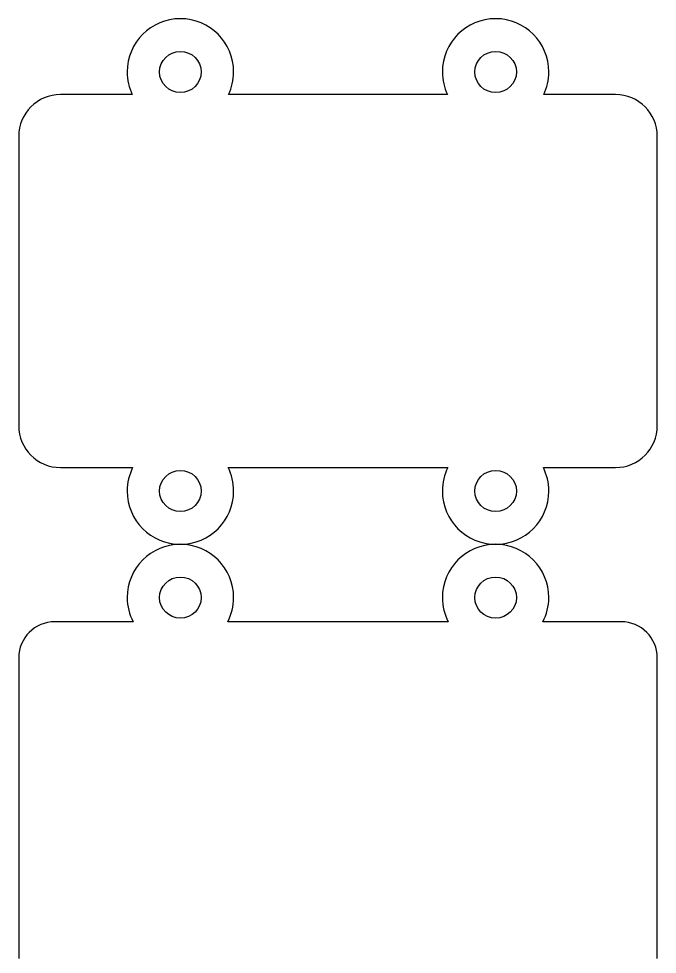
# Model space of a CAD drawing. Extents: x 0 to 978, y 1133 to 1701.
# Drawn here: x 0.1 to 126.9, y 1515.2 to 1700.7 of the extents above; entities that cross this region are included whole.
import ezdxf

# ---------------------------------------------------------------- set-up
doc = ezdxf.new("R2010")
doc.units = 0
doc.layers.add('H0115_Printing_02', color=7, linetype='CONTINUOUS')

msp = doc.modelspace()

# ---------------------------------------------------------------- linework, layer by layer
at = {"layer": 'H0115_Printing_02', "color": 1}
for points in [[(22.664199, 1685.619358), (8.4182, 1685.619358)], [(85.228198, 1685.619358), (41.774199, 1685.619358)], [(118.584197, 1685.619358), (104.338197, 1685.619358)], [(0.1252, 1677.324358), (0.1252, 1619.96136)], [(126.877197, 1619.96136), (126.877197, 1677.324358)], [(8.4182, 1611.66636), (22.746199, 1611.66636)], [(41.692199, 1611.66636), (85.310198, 1611.66636)], [(104.256197, 1611.66636), (118.584197, 1611.66636)], [(22.817199, 1581.08666), (7.2932, 1581.08666)], [(85.381198, 1581.08666), (41.621199, 1581.08666)], [(119.709197, 1581.08666), (104.185197, 1581.08666)], [(0.1252, 1573.917661), (0.1252, 1514.304662)], [(126.877197, 1514.304662), (126.877197, 1573.917661)]]:
    msp.add_lwpolyline(points, dxfattribs=at)
for points in [[(32.219199, 1686.024358)], [(94.783198, 1686.024358)], [(118.584197, 1685.619358)], [(32.219199, 1602.93836)], [(94.783198, 1602.93836)], [(32.219199, 1581.80966)], [(94.783198, 1581.80966)], [(119.709197, 1581.08666)]]:
    msp.add_lwpolyline(points, close=True, dxfattribs=at)
for points in [[(32.219199, 1700.665357), (26.385199, 1700.665357), (21.656199, 1695.935358), (21.656199, 1690.100358)], [(42.782199, 1690.100358), (42.782199, 1695.935358), (38.053199, 1700.665357), (32.219199, 1700.665357)], [(94.783198, 1700.665357), (88.949198, 1700.665357), (84.220198, 1695.935358), (84.220198, 1690.100358)], [(105.346197, 1690.100358), (105.346197, 1695.935358), (100.617197, 1700.665357), (94.783198, 1700.665357)], [(28.087199, 1690.100358), (28.087199, 1692.351358), (29.937199, 1694.176358), (32.219199, 1694.176358)], [(32.219199, 1694.176358), (34.501199, 1694.176358), (36.351199, 1692.351358), (36.351199, 1690.100358)], [(90.651198, 1690.100358), (90.651198, 1692.351358), (92.501198, 1694.176358), (94.783198, 1694.176358)], [(94.783198, 1694.176358), (97.065198, 1694.176358), (98.915198, 1692.351358), (98.915198, 1690.100358)], [(21.656199, 1690.100358), (21.656199, 1688.496358), (22.024199, 1686.981358), (22.664199, 1685.619358)], [(32.219199, 1686.024358), (29.937199, 1686.024358), (28.087199, 1687.849358), (28.087199, 1690.100358)], [(36.351199, 1690.100358), (36.351199, 1687.849358), (34.501199, 1686.024358), (32.219199, 1686.024358)], [(41.774199, 1685.619358), (42.414199, 1686.981358), (42.782199, 1688.496358), (42.782199, 1690.100358)], [(84.220198, 1690.100358), (84.220198, 1688.496358), (84.588198, 1686.981358), (85.228198, 1685.619358)], [(94.783198, 1686.024358), (92.501198, 1686.024358), (90.651198, 1687.849358), (90.651198, 1690.100358)], [(98.915198, 1690.100358), (98.915198, 1687.849358), (97.065198, 1686.024358), (94.783198, 1686.024358)], [(104.338197, 1685.619358), (104.978197, 1686.981358), (105.346197, 1688.496358), (105.346197, 1690.100358)], [(8.4182, 1685.619358), (3.8382, 1685.619358), (0.1252, 1681.905358), (0.1252, 1677.324358)], [(126.877197, 1677.324358), (126.877197, 1681.905358), (123.164197, 1685.619358), (118.584197, 1685.619358)], [(0.1252, 1619.96136), (0.1252, 1615.38036), (3.8382, 1611.66636), (8.4182, 1611.66636)], [(118.584197, 1611.66636), (123.164197, 1611.66636), (126.877197, 1615.38036), (126.877197, 1619.96136)], [(22.746199, 1611.66636), (22.055199, 1610.26136), (21.656199, 1608.68636), (21.656199, 1607.01436)], [(28.087199, 1607.01436), (28.087199, 1609.26636), (29.937199, 1611.09036), (32.219199, 1611.09036)], [(32.219199, 1611.09036), (34.501199, 1611.09036), (36.351199, 1609.26636), (36.351199, 1607.01436)], [(42.782199, 1607.01436), (42.782199, 1608.68636), (42.383199, 1610.26136), (41.692199, 1611.66636)], [(85.310198, 1611.66636), (84.619198, 1610.26136), (84.220198, 1608.68636), (84.220198, 1607.01436)], [(90.651198, 1607.01436), (90.651198, 1609.26636), (92.501198, 1611.09036), (94.783198, 1611.09036)], [(94.783198, 1611.09036), (97.065198, 1611.09036), (98.915198, 1609.26636), (98.915198, 1607.01436)], [(105.346197, 1607.01436), (105.346197, 1608.68636), (104.947197, 1610.26136), (104.256197, 1611.66636)], [(21.656199, 1607.01436), (21.656199, 1601.18036), (26.385199, 1596.45036), (32.219199, 1596.45036)], [(32.219199, 1602.93836), (29.937199, 1602.93836), (28.087199, 1604.76336), (28.087199, 1607.01436)], [(36.351199, 1607.01436), (36.351199, 1604.76336), (34.501199, 1602.93836), (32.219199, 1602.93836)], [(32.219199, 1596.45036), (38.053199, 1596.45036), (42.782199, 1601.18036), (42.782199, 1607.01436)], [(84.220198, 1607.01436), (84.220198, 1601.18036), (88.949198, 1596.45036), (94.783198, 1596.45036)], [(94.783198, 1602.93836), (92.501198, 1602.93836), (90.651198, 1604.76336), (90.651198, 1607.01436)], [(98.915198, 1607.01436), (98.915198, 1604.76336), (97.065198, 1602.93836), (94.783198, 1602.93836)], [(94.783198, 1596.45036), (100.617197, 1596.45036), (105.346197, 1601.18036), (105.346197, 1607.01436)], [(32.219199, 1596.45066), (26.385199, 1596.45066), (21.656199, 1591.72066), (21.656199, 1585.88566)], [(42.782199, 1585.88566), (42.782199, 1591.72066), (38.053199, 1596.45066), (32.219199, 1596.45066)], [(94.783198, 1596.45066), (88.949198, 1596.45066), (84.220198, 1591.72066), (84.220198, 1585.88566)], [(105.346197, 1585.88566), (105.346197, 1591.72066), (100.617197, 1596.45066), (94.783198, 1596.45066)], [(28.087199, 1585.88566), (28.087199, 1588.13666), (29.937199, 1589.96166), (32.219199, 1589.96166)], [(32.219199, 1589.96166), (34.501199, 1589.96166), (36.351199, 1588.13666), (36.351199, 1585.88566)], [(90.651198, 1585.88566), (90.651198, 1588.13666), (92.501198, 1589.96166), (94.783198, 1589.96166)], [(94.783198, 1589.96166), (97.065198, 1589.96166), (98.915198, 1588.13666), (98.915198, 1585.88566)], [(21.656199, 1585.88566), (21.656199, 1584.15566), (22.080199, 1582.52866), (22.817199, 1581.08666)], [(32.219199, 1581.80966), (29.937199, 1581.80966), (28.087199, 1583.63466), (28.087199, 1585.88566)], [(36.351199, 1585.88566), (36.351199, 1583.63466), (34.501199, 1581.80966), (32.219199, 1581.80966)], [(41.621199, 1581.08666), (42.358199, 1582.52866), (42.782199, 1584.15566), (42.782199, 1585.88566)], [(84.220198, 1585.88566), (84.220198, 1584.15566), (84.644198, 1582.52866), (85.381198, 1581.08666)], [(94.783198, 1581.80966), (92.501198, 1581.80966), (90.651198, 1583.63466), (90.651198, 1585.88566)], [(98.915198, 1585.88566), (98.915198, 1583.63466), (97.065198, 1581.80966), (94.783198, 1581.80966)], [(104.185197, 1581.08666), (104.922197, 1582.52866), (105.346197, 1584.15566), (105.346197, 1585.88566)], [(7.2932, 1581.08666), (3.3342, 1581.08666), (0.1252, 1577.877661), (0.1252, 1573.917661)], [(126.877197, 1573.917661), (126.877197, 1577.877661), (123.668197, 1581.08666), (119.709197, 1581.08666)]]:
    msp.add_open_spline(points, degree=3, dxfattribs=at)

doc.saveas('drawing.dxf')
